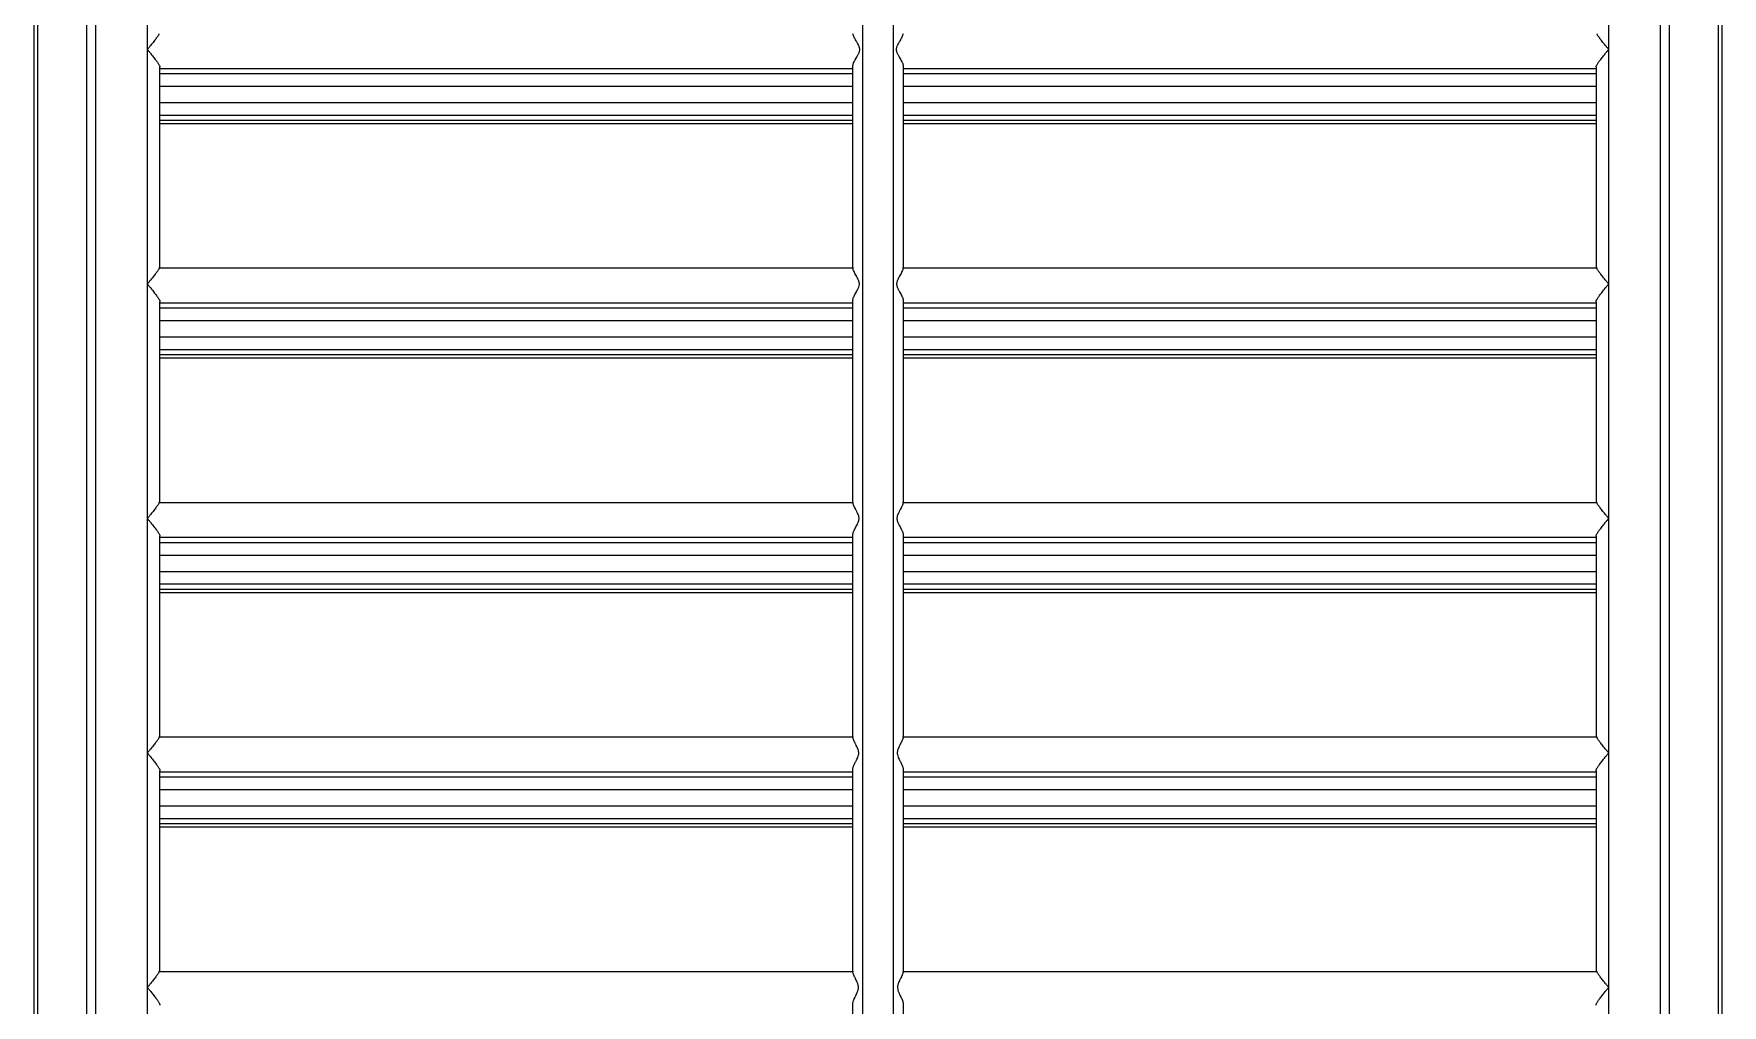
# Model space of a CAD drawing. Header units: millimetres. Extents: x -36 to 4467, y 2 to 3322.
# Drawn here: x 3841.8 to 3908.8, y 1445.1 to 1483.7 of the extents above; entities that cross this region are included whole.
import ezdxf

# ---------------------------------------------------------------- set-up
doc = ezdxf.new("R2010")
doc.units = ezdxf.units.MM

msp = doc.modelspace()

# ---------------------------------------------------------------- linework, layer by layer
for p, q in [((3841.763, 1532.308), (3841.763, 1420.833)), ((3841.91, 1532.314), (3841.91, 1420.835)), ((3908.635, 1420.831), (3908.635, 1532.308)), ((3908.782, 1420.824), (3908.782, 1532.308)), ((3874.673, 1421.176), (3874.673, 1518.017)), ((3875.873, 1518.017), (3875.873, 1421.176)), ((3843.876, 1421.003), (3843.876, 1517.839)), ((3844.23, 1421.003), (3844.23, 1517.839)), ((3906.315, 1517.839), (3906.315, 1421.003)), ((3906.669, 1517.839), (3906.669, 1421.003)), ((3846.273, 1483.034), (3846.273, 1492.334)), ((3904.273, 1492.334), (3904.273, 1483.034)), ((3846.273, 1473.734), (3846.273, 1483.034)), ((3904.273, 1483.034), (3904.273, 1473.734)), ((3846.773, 1474.47), (3846.773, 1482.327)), ((3846.773, 1482.284), (3874.273, 1482.284)), ((3846.773, 1482.081), (3874.273, 1482.081)), ((3874.273, 1474.386), (3874.273, 1482.381)), ((3876.272, 1482.081), (3903.773, 1482.081)), ((3876.273, 1482.381), (3876.273, 1474.386)), ((3876.273, 1482.284), (3903.773, 1482.284)), ((3903.773, 1482.327), (3903.773, 1474.47)), ((3846.773, 1481.582), (3874.273, 1481.582)), ((3876.272, 1481.582), (3903.773, 1481.582)), ((3874.273, 1480.919), (3846.773, 1480.919)), ((3903.773, 1480.919), (3876.272, 1480.919)), ((3874.273, 1480.421), (3846.773, 1480.421)), ((3874.273, 1480.217), (3846.773, 1480.217)), ((3874.273, 1480.089), (3846.773, 1480.089)), ((3903.773, 1480.421), (3876.272, 1480.421)), ((3903.773, 1480.217), (3876.273, 1480.217)), ((3903.773, 1480.089), (3876.273, 1480.089)), ((3846.273, 1464.434), (3846.273, 1473.734)), ((3874.275, 1474.356), (3846.743, 1474.356)), ((3903.802, 1474.356), (3876.27, 1474.356)), ((3904.273, 1473.734), (3904.273, 1464.434)), ((3874.273, 1465.082), (3874.273, 1473.084)), ((3876.273, 1473.084), (3876.273, 1465.082)), ((3846.773, 1465.17), (3846.773, 1473.027)), ((3846.773, 1472.984), (3874.273, 1472.984)), ((3846.773, 1472.781), (3874.273, 1472.781)), ((3876.272, 1472.781), (3903.773, 1472.781)), ((3876.273, 1472.984), (3903.773, 1472.984)), ((3903.773, 1473.027), (3903.773, 1465.17)), ((3846.773, 1472.282), (3874.273, 1472.282)), ((3876.272, 1472.282), (3903.773, 1472.282)), ((3874.273, 1471.619), (3846.773, 1471.619)), ((3874.273, 1471.121), (3846.773, 1471.121)), ((3903.773, 1471.619), (3876.272, 1471.619)), ((3903.773, 1471.121), (3876.272, 1471.121)), ((3874.273, 1470.917), (3846.773, 1470.917)), ((3874.273, 1470.789), (3846.773, 1470.789)), ((3903.773, 1470.917), (3876.273, 1470.917)), ((3903.773, 1470.789), (3876.273, 1470.789)), ((3874.275, 1465.056), (3846.743, 1465.056)), ((3903.802, 1465.056), (3876.271, 1465.056)), ((3846.273, 1455.134), (3846.273, 1464.434)), ((3904.273, 1464.434), (3904.273, 1455.134)), ((3846.773, 1455.87), (3846.773, 1463.727)), ((3846.773, 1463.684), (3874.273, 1463.684)), ((3874.273, 1455.779), (3874.273, 1463.787)), ((3876.273, 1463.787), (3876.273, 1455.779)), ((3876.273, 1463.684), (3903.773, 1463.684)), ((3903.773, 1463.727), (3903.773, 1455.87)), ((3846.773, 1463.481), (3874.273, 1463.481)), ((3876.272, 1463.481), (3903.773, 1463.481)), ((3846.773, 1462.982), (3874.273, 1462.982)), ((3876.272, 1462.982), (3903.773, 1462.982)), ((3874.273, 1462.319), (3846.773, 1462.319)), ((3874.273, 1461.821), (3846.773, 1461.821)), ((3903.773, 1462.319), (3876.272, 1462.319)), ((3903.773, 1461.821), (3876.272, 1461.821)), ((3874.273, 1461.617), (3846.773, 1461.617)), ((3874.273, 1461.489), (3846.773, 1461.489)), ((3903.773, 1461.617), (3876.273, 1461.617)), ((3903.773, 1461.489), (3876.273, 1461.489)), ((3874.274, 1455.756), (3846.743, 1455.756)), ((3903.802, 1455.756), (3876.271, 1455.756)), ((3846.273, 1445.834), (3846.273, 1455.134)), ((3904.273, 1455.134), (3904.273, 1445.834)), ((3846.773, 1446.57), (3846.773, 1454.427)), ((3846.773, 1454.384), (3874.273, 1454.384)), ((3874.273, 1446.475), (3874.273, 1454.491)), ((3876.273, 1454.491), (3876.273, 1446.475)), ((3876.273, 1454.384), (3903.773, 1454.384)), ((3903.773, 1454.427), (3903.773, 1446.57)), ((3846.773, 1454.181), (3874.273, 1454.181)), ((3846.773, 1453.682), (3874.273, 1453.682)), ((3876.272, 1454.181), (3903.773, 1454.181)), ((3876.272, 1453.682), (3903.773, 1453.682)), ((3874.273, 1453.019), (3846.773, 1453.019)), ((3903.773, 1453.019), (3876.272, 1453.019)), ((3874.273, 1452.521), (3846.773, 1452.521)), ((3874.273, 1452.317), (3846.773, 1452.317)), ((3903.773, 1452.521), (3876.272, 1452.521)), ((3903.773, 1452.317), (3876.273, 1452.317)), ((3874.273, 1452.189), (3846.773, 1452.189)), ((3903.773, 1452.189), (3876.273, 1452.189)), ((3874.274, 1446.456), (3846.743, 1446.456)), ((3903.802, 1446.456), (3876.271, 1446.456)), ((3846.273, 1436.534), (3846.273, 1445.834)), ((3904.273, 1445.834), (3904.273, 1436.534)), ((3874.273, 1437.172), (3874.273, 1445.194)), ((3876.273, 1445.194), (3876.273, 1437.172))]:
    msp.add_line(p, q)
for centre, major_axis, ratio, start_param, end_param in [((3846.273, 1474.47), (0.5, 0), 0.674509, 5.937555, 6.283185), ((3904.273, 1474.47), (0.5, 0), 0.674509, 3.141593, 3.487223), ((3874.673, 1474.386), (-0.4, 0), 0.674763, 0, 0.112592), ((3875.873, 1474.386), (0.4, 0), 0.674763, 6.170594, 6.283185), ((3846.273, 1465.17), (0.5, 0), 0.674509, 5.937555, 6.283185), ((3874.673, 1465.082), (0.4, 0), 0.674763, 3.141593, 3.241126), ((3875.873, 1465.082), (-0.4, 0), 0.674763, 3.042059, 3.141593), ((3904.273, 1465.17), (0.5, 0), 0.674509, 3.141593, 3.487223), ((3846.273, 1455.87), (-0.5, 0), 0.674509, 2.795963, 3.141593), ((3874.673, 1455.779), (-0.4, 0), 0.674763, 0, 0.086492), ((3875.873, 1455.779), (0.4, 0), 0.674763, 6.196693, 6.283185), ((3904.273, 1455.87), (0.5, 0), 0.674509, 3.141593, 3.487223), ((3846.273, 1446.57), (-0.5, 0), 0.674509, 2.795963, 3.141593), ((3874.673, 1446.475), (0.4, 0), 0.674762, 3.141593, 3.215058), ((3875.873, 1446.475), (-0.4, 0), 0.674762, 3.068128, 3.141593), ((3904.273, 1446.57), (0.5, 0), 0.674509, 3.141593, 3.487223)]:
    msp.add_ellipse(centre, major_axis=major_axis, ratio=ratio, start_param=start_param, end_param=end_param)
for points in [[(3846.743, 1483.656), (3846.737, 1483.645), (3846.724, 1483.621), (3846.698, 1483.58), (3846.665, 1483.533), (3846.626, 1483.479), (3846.58, 1483.418), (3846.529, 1483.351), (3846.471, 1483.279), (3846.408, 1483.201), (3846.341, 1483.118), (3846.296, 1483.062), (3846.273, 1483.034)], [(3904.273, 1483.034), (3904.25, 1483.062), (3904.204, 1483.118), (3904.137, 1483.201), (3904.074, 1483.279), (3904.016, 1483.351), (3903.965, 1483.418), (3903.919, 1483.479), (3903.88, 1483.533), (3903.847, 1483.58), (3903.821, 1483.621), (3903.808, 1483.645), (3903.802, 1483.656)], [(3846.273, 1483.034), (3846.295, 1483.006), (3846.341, 1482.95), (3846.41, 1482.865), (3846.476, 1482.783), (3846.535, 1482.708), (3846.588, 1482.64), (3846.634, 1482.578), (3846.673, 1482.524), (3846.705, 1482.476), (3846.73, 1482.435), (3846.75, 1482.4), (3846.763, 1482.371), (3846.771, 1482.346), (3846.773, 1482.333), (3846.773, 1482.327)], [(3903.773, 1482.327), (3903.773, 1482.333), (3903.774, 1482.346), (3903.782, 1482.37), (3903.795, 1482.4), (3903.814, 1482.435), (3903.84, 1482.476), (3903.872, 1482.524), (3903.911, 1482.578), (3903.957, 1482.639), (3904.01, 1482.708), (3904.069, 1482.783), (3904.135, 1482.865), (3904.204, 1482.95), (3904.25, 1483.006), (3904.273, 1483.034)], [(3846.743, 1474.356), (3846.737, 1474.345), (3846.724, 1474.321), (3846.698, 1474.28), (3846.665, 1474.233), (3846.626, 1474.179), (3846.58, 1474.118), (3846.529, 1474.051), (3846.471, 1473.979), (3846.408, 1473.901), (3846.341, 1473.818), (3846.296, 1473.762), (3846.273, 1473.734)], [(3846.273, 1473.734), (3846.295, 1473.706), (3846.341, 1473.65), (3846.41, 1473.565), (3846.476, 1473.483), (3846.535, 1473.408), (3846.588, 1473.34), (3846.634, 1473.278), (3846.673, 1473.224), (3846.705, 1473.176), (3846.73, 1473.135), (3846.75, 1473.1), (3846.763, 1473.071), (3846.771, 1473.046), (3846.773, 1473.033), (3846.773, 1473.027)], [(3903.773, 1473.027), (3903.773, 1473.033), (3903.774, 1473.046), (3903.782, 1473.07), (3903.795, 1473.1), (3903.814, 1473.135), (3903.84, 1473.176), (3903.872, 1473.224), (3903.911, 1473.278), (3903.957, 1473.339), (3904.01, 1473.408), (3904.069, 1473.483), (3904.135, 1473.565), (3904.204, 1473.65), (3904.25, 1473.706), (3904.273, 1473.734)], [(3904.273, 1473.734), (3904.25, 1473.762), (3904.204, 1473.818), (3904.137, 1473.901), (3904.074, 1473.979), (3904.016, 1474.051), (3903.965, 1474.118), (3903.919, 1474.179), (3903.88, 1474.233), (3903.847, 1474.28), (3903.821, 1474.321), (3903.808, 1474.345), (3903.802, 1474.356)], [(3846.743, 1465.056), (3846.737, 1465.045), (3846.724, 1465.021), (3846.698, 1464.98), (3846.665, 1464.933), (3846.626, 1464.879), (3846.58, 1464.818), (3846.529, 1464.751), (3846.471, 1464.679), (3846.408, 1464.601), (3846.341, 1464.518), (3846.296, 1464.462), (3846.273, 1464.434)], [(3904.273, 1464.434), (3904.25, 1464.462), (3904.204, 1464.518), (3904.137, 1464.601), (3904.074, 1464.679), (3904.016, 1464.751), (3903.965, 1464.818), (3903.919, 1464.879), (3903.88, 1464.933), (3903.847, 1464.98), (3903.821, 1465.021), (3903.808, 1465.045), (3903.802, 1465.056)], [(3846.273, 1464.434), (3846.295, 1464.406), (3846.341, 1464.35), (3846.41, 1464.265), (3846.476, 1464.183), (3846.535, 1464.108), (3846.588, 1464.04), (3846.634, 1463.978), (3846.673, 1463.924), (3846.705, 1463.876), (3846.73, 1463.835), (3846.75, 1463.8), (3846.763, 1463.771), (3846.771, 1463.746), (3846.773, 1463.733), (3846.773, 1463.727)], [(3903.773, 1463.727), (3903.773, 1463.733), (3903.774, 1463.746), (3903.782, 1463.77), (3903.795, 1463.8), (3903.814, 1463.835), (3903.84, 1463.876), (3903.872, 1463.924), (3903.911, 1463.978), (3903.957, 1464.039), (3904.01, 1464.108), (3904.069, 1464.183), (3904.135, 1464.265), (3904.204, 1464.35), (3904.25, 1464.406), (3904.273, 1464.434)], [(3846.743, 1455.756), (3846.737, 1455.745), (3846.724, 1455.721), (3846.698, 1455.68), (3846.665, 1455.633), (3846.626, 1455.579), (3846.58, 1455.518), (3846.529, 1455.451), (3846.471, 1455.379), (3846.408, 1455.301), (3846.341, 1455.218), (3846.296, 1455.162), (3846.273, 1455.134)], [(3904.273, 1455.134), (3904.25, 1455.162), (3904.204, 1455.218), (3904.137, 1455.301), (3904.074, 1455.379), (3904.016, 1455.451), (3903.965, 1455.518), (3903.919, 1455.579), (3903.88, 1455.633), (3903.847, 1455.68), (3903.821, 1455.721), (3903.808, 1455.745), (3903.802, 1455.756)], [(3846.273, 1455.134), (3846.295, 1455.106), (3846.341, 1455.05), (3846.41, 1454.965), (3846.476, 1454.883), (3846.535, 1454.808), (3846.588, 1454.74), (3846.634, 1454.678), (3846.673, 1454.624), (3846.705, 1454.576), (3846.73, 1454.535), (3846.75, 1454.5), (3846.763, 1454.471), (3846.771, 1454.446), (3846.773, 1454.433), (3846.773, 1454.427)], [(3903.773, 1454.427), (3903.773, 1454.433), (3903.774, 1454.446), (3903.782, 1454.47), (3903.795, 1454.5), (3903.814, 1454.535), (3903.84, 1454.576), (3903.872, 1454.624), (3903.911, 1454.678), (3903.957, 1454.739), (3904.01, 1454.808), (3904.069, 1454.883), (3904.135, 1454.965), (3904.204, 1455.05), (3904.25, 1455.106), (3904.273, 1455.134)], [(3846.743, 1446.456), (3846.737, 1446.445), (3846.724, 1446.421), (3846.698, 1446.38), (3846.665, 1446.333), (3846.626, 1446.279), (3846.58, 1446.218), (3846.529, 1446.151), (3846.471, 1446.079), (3846.408, 1446.001), (3846.341, 1445.918), (3846.296, 1445.862), (3846.273, 1445.834)], [(3904.273, 1445.834), (3904.25, 1445.862), (3904.204, 1445.918), (3904.137, 1446.001), (3904.074, 1446.079), (3904.016, 1446.151), (3903.965, 1446.218), (3903.919, 1446.279), (3903.88, 1446.333), (3903.847, 1446.38), (3903.821, 1446.421), (3903.808, 1446.445), (3903.802, 1446.456)], [(3846.273, 1445.834), (3846.295, 1445.806), (3846.341, 1445.75), (3846.41, 1445.665), (3846.476, 1445.583), (3846.535, 1445.508), (3846.588, 1445.44), (3846.634, 1445.378), (3846.673, 1445.324), (3846.705, 1445.276), (3846.73, 1445.235), (3846.75, 1445.2), (3846.763, 1445.171), (3846.771, 1445.146), (3846.773, 1445.133), (3846.773, 1445.127)], [(3903.773, 1445.127), (3903.773, 1445.133), (3903.774, 1445.146), (3903.782, 1445.17), (3903.795, 1445.2), (3903.814, 1445.235), (3903.84, 1445.276), (3903.872, 1445.324), (3903.911, 1445.378), (3903.957, 1445.439), (3904.01, 1445.508), (3904.069, 1445.583), (3904.135, 1445.665), (3904.204, 1445.75), (3904.25, 1445.806), (3904.273, 1445.834)]]:
    msp.add_open_spline(points, degree=3)
for points, knots in [([(3874.273, 1482.381), (3874.273, 1482.399), (3874.276, 1482.417), (3874.285, 1482.448), (3874.288, 1482.458), (3874.296, 1482.48), (3874.301, 1482.491), (3874.316, 1482.526), (3874.328, 1482.55), (3874.347, 1482.587), (3874.354, 1482.6), (3874.368, 1482.625), (3874.375, 1482.638), (3874.397, 1482.678), (3874.413, 1482.705), (3874.444, 1482.76), (3874.46, 1482.788), (3874.483, 1482.831), (3874.491, 1482.846), (3874.506, 1482.876), (3874.513, 1482.891), (3874.526, 1482.922), (3874.532, 1482.938), (3874.541, 1482.971), (3874.545, 1482.987), (3874.548, 1483.013), (3874.549, 1483.021), (3874.549, 1483.039), (3874.549, 1483.047), (3874.546, 1483.073), (3874.543, 1483.089), (3874.537, 1483.114), (3874.534, 1483.122), (3874.528, 1483.139), (3874.525, 1483.146), (3874.516, 1483.17), (3874.509, 1483.185), (3874.488, 1483.23), (3874.472, 1483.259), (3874.448, 1483.302), (3874.44, 1483.316), (3874.424, 1483.344), (3874.416, 1483.357), (3874.393, 1483.398), (3874.378, 1483.424), (3874.35, 1483.475), (3874.337, 1483.5), (3874.319, 1483.537), (3874.313, 1483.549), (3874.303, 1483.572), (3874.298, 1483.583), (3874.286, 1483.616), (3874.279, 1483.636), (3874.276, 1483.656)], [0, 0, 0, 0, 0.0625, 0.0625, 0.09375, 0.09375, 0.125, 0.125, 0.1875, 0.1875, 0.21875, 0.21875, 0.25, 0.25, 0.3125, 0.3125, 0.375, 0.375, 0.40625, 0.40625, 0.4375, 0.4375, 0.46875, 0.46875, 0.5, 0.5, 0.515625, 0.515625, 0.53125, 0.53125, 0.5625, 0.5625, 0.578125, 0.578125, 0.59375, 0.59375, 0.625, 0.625, 0.6875, 0.6875, 0.71875, 0.71875, 0.75, 0.75, 0.8125, 0.8125, 0.875, 0.875, 0.90625, 0.90625, 0.9375, 0.9375, 1, 1, 1, 1]), ([(3876.269, 1483.656), (3876.266, 1483.636), (3876.259, 1483.616), (3876.243, 1483.572), (3876.232, 1483.549), (3876.208, 1483.5), (3876.195, 1483.475), (3876.167, 1483.424), (3876.152, 1483.398), (3876.128, 1483.357), (3876.121, 1483.343), (3876.105, 1483.315), (3876.097, 1483.301), (3876.073, 1483.258), (3876.057, 1483.229), (3876.035, 1483.184), (3876.029, 1483.169), (3876.016, 1483.137), (3876.01, 1483.121), (3876.004, 1483.097), (3876.002, 1483.088), (3875.999, 1483.071), (3875.998, 1483.063), (3875.996, 1483.037), (3875.996, 1483.02), (3875.999, 1482.995), (3876.001, 1482.987), (3876.004, 1482.97), (3876.007, 1482.962), (3876.014, 1482.937), (3876.02, 1482.921), (3876.033, 1482.89), (3876.04, 1482.875), (3876.054, 1482.845), (3876.062, 1482.831), (3876.077, 1482.802), (3876.085, 1482.787), (3876.101, 1482.759), (3876.109, 1482.745), (3876.133, 1482.704), (3876.148, 1482.677), (3876.177, 1482.625), (3876.191, 1482.6), (3876.211, 1482.563), (3876.217, 1482.55), (3876.229, 1482.526), (3876.234, 1482.514), (3876.249, 1482.48), (3876.257, 1482.458), (3876.266, 1482.428), (3876.269, 1482.418), (3876.272, 1482.399), (3876.273, 1482.39), (3876.273, 1482.381)], [0, 0, 0, 0, 0.0625, 0.0625, 0.125, 0.125, 0.1875, 0.1875, 0.25, 0.25, 0.28125, 0.28125, 0.3125, 0.3125, 0.375, 0.375, 0.40625, 0.40625, 0.4375, 0.4375, 0.453125, 0.453125, 0.46875, 0.46875, 0.5, 0.5, 0.515625, 0.515625, 0.53125, 0.53125, 0.5625, 0.5625, 0.59375, 0.59375, 0.625, 0.625, 0.65625, 0.65625, 0.6875, 0.6875, 0.75, 0.75, 0.8125, 0.8125, 0.84375, 0.84375, 0.875, 0.875, 0.9375, 0.9375, 0.96875, 0.96875, 1, 1, 1, 1]), ([(3874.273, 1473.084), (3874.273, 1473.102), (3874.276, 1473.12), (3874.287, 1473.161), (3874.295, 1473.182), (3874.31, 1473.217), (3874.315, 1473.229), (3874.326, 1473.253), (3874.332, 1473.265), (3874.351, 1473.302), (3874.365, 1473.328), (3874.393, 1473.38), (3874.408, 1473.407), (3874.439, 1473.463), (3874.454, 1473.491), (3874.476, 1473.535), (3874.483, 1473.549), (3874.496, 1473.579), (3874.503, 1473.595), (3874.52, 1473.642), (3874.53, 1473.674), (3874.533, 1473.717), (3874.534, 1473.725), (3874.534, 1473.742), (3874.534, 1473.751), (3874.531, 1473.776), (3874.528, 1473.792), (3874.522, 1473.817), (3874.52, 1473.825), (3874.515, 1473.841), (3874.512, 1473.849), (3874.503, 1473.872), (3874.497, 1473.888), (3874.477, 1473.933), (3874.462, 1473.962), (3874.439, 1474.004), (3874.432, 1474.018), (3874.417, 1474.046), (3874.409, 1474.059), (3874.387, 1474.1), (3874.373, 1474.126), (3874.346, 1474.177), (3874.333, 1474.202), (3874.31, 1474.249), (3874.3, 1474.273), (3874.284, 1474.316), (3874.278, 1474.337), (3874.275, 1474.356)], [0, 0, 0, 0, 0.0625, 0.0625, 0.125, 0.125, 0.15625, 0.15625, 0.1875, 0.1875, 0.25, 0.25, 0.3125, 0.3125, 0.375, 0.375, 0.40625, 0.40625, 0.4375, 0.4375, 0.5, 0.5, 0.515625, 0.515625, 0.53125, 0.53125, 0.5625, 0.5625, 0.578125, 0.578125, 0.59375, 0.59375, 0.625, 0.625, 0.6875, 0.6875, 0.71875, 0.71875, 0.75, 0.75, 0.8125, 0.8125, 0.875, 0.875, 0.9375, 0.9375, 1, 1, 1, 1]), ([(3876.27, 1474.356), (3876.267, 1474.337), (3876.261, 1474.316), (3876.245, 1474.273), (3876.235, 1474.25), (3876.212, 1474.202), (3876.199, 1474.177), (3876.172, 1474.126), (3876.158, 1474.099), (3876.136, 1474.059), (3876.128, 1474.045), (3876.113, 1474.018), (3876.105, 1474.003), (3876.083, 1473.961), (3876.068, 1473.932), (3876.048, 1473.886), (3876.041, 1473.871), (3876.03, 1473.839), (3876.024, 1473.823), (3876.016, 1473.791), (3876.014, 1473.774), (3876.011, 1473.749), (3876.011, 1473.74), (3876.011, 1473.723), (3876.012, 1473.715), (3876.014, 1473.69), (3876.017, 1473.673), (3876.024, 1473.649), (3876.026, 1473.641), (3876.031, 1473.625), (3876.034, 1473.617), (3876.043, 1473.593), (3876.049, 1473.578), (3876.063, 1473.548), (3876.07, 1473.534), (3876.085, 1473.505), (3876.092, 1473.49), (3876.107, 1473.462), (3876.115, 1473.448), (3876.137, 1473.407), (3876.152, 1473.38), (3876.18, 1473.328), (3876.194, 1473.302), (3876.213, 1473.265), (3876.219, 1473.253), (3876.23, 1473.229), (3876.235, 1473.217), (3876.25, 1473.183), (3876.258, 1473.161), (3876.266, 1473.131), (3876.269, 1473.121), (3876.272, 1473.102), (3876.273, 1473.093), (3876.273, 1473.084)], [0, 0, 0, 0, 0.0625, 0.0625, 0.125, 0.125, 0.1875, 0.1875, 0.25, 0.25, 0.28125, 0.28125, 0.3125, 0.3125, 0.375, 0.375, 0.40625, 0.40625, 0.4375, 0.4375, 0.46875, 0.46875, 0.484375, 0.484375, 0.5, 0.5, 0.53125, 0.53125, 0.546875, 0.546875, 0.5625, 0.5625, 0.59375, 0.59375, 0.625, 0.625, 0.65625, 0.65625, 0.6875, 0.6875, 0.75, 0.75, 0.8125, 0.8125, 0.84375, 0.84375, 0.875, 0.875, 0.9375, 0.9375, 0.96875, 0.96875, 1, 1, 1, 1]), ([(3874.273, 1463.787), (3874.273, 1463.805), (3874.276, 1463.823), (3874.286, 1463.864), (3874.294, 1463.885), (3874.308, 1463.92), (3874.314, 1463.932), (3874.324, 1463.955), (3874.33, 1463.967), (3874.348, 1464.004), (3874.362, 1464.03), (3874.389, 1464.082), (3874.404, 1464.109), (3874.432, 1464.165), (3874.447, 1464.193), (3874.468, 1464.236), (3874.474, 1464.251), (3874.487, 1464.281), (3874.493, 1464.297), (3874.501, 1464.32), (3874.503, 1464.328), (3874.508, 1464.344), (3874.51, 1464.352), (3874.516, 1464.376), (3874.518, 1464.393), (3874.52, 1464.418), (3874.521, 1464.426), (3874.521, 1464.443), (3874.52, 1464.452), (3874.518, 1464.477), (3874.515, 1464.493), (3874.508, 1464.526), (3874.503, 1464.542), (3874.493, 1464.573), (3874.486, 1464.588), (3874.467, 1464.634), (3874.453, 1464.663), (3874.432, 1464.705), (3874.425, 1464.719), (3874.41, 1464.747), (3874.403, 1464.76), (3874.381, 1464.801), (3874.367, 1464.827), (3874.341, 1464.878), (3874.329, 1464.902), (3874.313, 1464.938), (3874.308, 1464.95), (3874.298, 1464.973), (3874.294, 1464.984), (3874.283, 1465.017), (3874.277, 1465.037), (3874.275, 1465.056)], [0, 0, 0, 0, 0.0625, 0.0625, 0.125, 0.125, 0.15625, 0.15625, 0.1875, 0.1875, 0.25, 0.25, 0.3125, 0.3125, 0.375, 0.375, 0.40625, 0.40625, 0.4375, 0.4375, 0.453125, 0.453125, 0.46875, 0.46875, 0.5, 0.5, 0.515625, 0.515625, 0.53125, 0.53125, 0.5625, 0.5625, 0.59375, 0.59375, 0.625, 0.625, 0.6875, 0.6875, 0.71875, 0.71875, 0.75, 0.75, 0.8125, 0.8125, 0.875, 0.875, 0.90625, 0.90625, 0.9375, 0.9375, 1, 1, 1, 1]), ([(3876.271, 1465.056), (3876.268, 1465.037), (3876.262, 1465.017), (3876.247, 1464.974), (3876.238, 1464.951), (3876.222, 1464.915), (3876.216, 1464.903), (3876.204, 1464.878), (3876.197, 1464.866), (3876.178, 1464.828), (3876.164, 1464.801), (3876.143, 1464.761), (3876.135, 1464.748), (3876.121, 1464.72), (3876.114, 1464.706), (3876.092, 1464.663), (3876.078, 1464.634), (3876.059, 1464.589), (3876.053, 1464.574), (3876.042, 1464.542), (3876.037, 1464.526), (3876.03, 1464.494), (3876.027, 1464.478), (3876.025, 1464.452), (3876.025, 1464.444), (3876.024, 1464.427), (3876.025, 1464.419), (3876.027, 1464.394), (3876.029, 1464.377), (3876.037, 1464.345), (3876.041, 1464.329), (3876.057, 1464.282), (3876.07, 1464.252), (3876.091, 1464.208), (3876.098, 1464.194), (3876.112, 1464.165), (3876.12, 1464.151), (3876.141, 1464.11), (3876.156, 1464.083), (3876.183, 1464.031), (3876.196, 1464.005), (3876.214, 1463.968), (3876.22, 1463.956), (3876.231, 1463.932), (3876.236, 1463.92), (3876.251, 1463.886), (3876.258, 1463.864), (3876.267, 1463.834), (3876.269, 1463.824), (3876.272, 1463.805), (3876.273, 1463.796), (3876.273, 1463.787)], [0, 0, 0, 0, 0.0625, 0.0625, 0.125, 0.125, 0.15625, 0.15625, 0.1875, 0.1875, 0.25, 0.25, 0.28125, 0.28125, 0.3125, 0.3125, 0.375, 0.375, 0.40625, 0.40625, 0.4375, 0.4375, 0.46875, 0.46875, 0.484375, 0.484375, 0.5, 0.5, 0.53125, 0.53125, 0.5625, 0.5625, 0.625, 0.625, 0.65625, 0.65625, 0.6875, 0.6875, 0.75, 0.75, 0.8125, 0.8125, 0.84375, 0.84375, 0.875, 0.875, 0.9375, 0.9375, 0.96875, 0.96875, 1, 1, 1, 1]), ([(3874.273, 1454.491), (3874.273, 1454.508), (3874.276, 1454.527), (3874.286, 1454.567), (3874.294, 1454.588), (3874.307, 1454.623), (3874.312, 1454.635), (3874.323, 1454.658), (3874.329, 1454.67), (3874.346, 1454.707), (3874.359, 1454.733), (3874.379, 1454.772), (3874.385, 1454.785), (3874.399, 1454.812), (3874.406, 1454.826), (3874.427, 1454.867), (3874.441, 1454.895), (3874.467, 1454.953), (3874.479, 1454.983), (3874.494, 1455.03), (3874.498, 1455.046), (3874.504, 1455.079), (3874.507, 1455.095), (3874.509, 1455.128), (3874.509, 1455.145), (3874.506, 1455.178), (3874.504, 1455.195), (3874.497, 1455.227), (3874.492, 1455.243), (3874.482, 1455.274), (3874.477, 1455.29), (3874.458, 1455.335), (3874.445, 1455.364), (3874.418, 1455.42), (3874.404, 1455.448), (3874.383, 1455.488), (3874.376, 1455.502), (3874.363, 1455.528), (3874.356, 1455.541), (3874.338, 1455.579), (3874.326, 1455.603), (3874.31, 1455.639), (3874.305, 1455.65), (3874.296, 1455.673), (3874.292, 1455.684), (3874.282, 1455.717), (3874.276, 1455.737), (3874.274, 1455.756)], [0, 0, 0, 0, 0.0625, 0.0625, 0.125, 0.125, 0.15625, 0.15625, 0.1875, 0.1875, 0.25, 0.25, 0.28125, 0.28125, 0.3125, 0.3125, 0.375, 0.375, 0.4375, 0.4375, 0.46875, 0.46875, 0.5, 0.5, 0.53125, 0.53125, 0.5625, 0.5625, 0.59375, 0.59375, 0.625, 0.625, 0.6875, 0.6875, 0.75, 0.75, 0.78125, 0.78125, 0.8125, 0.8125, 0.875, 0.875, 0.90625, 0.90625, 0.9375, 0.9375, 1, 1, 1, 1]), ([(3876.271, 1455.756), (3876.269, 1455.737), (3876.264, 1455.717), (3876.249, 1455.674), (3876.241, 1455.652), (3876.225, 1455.616), (3876.219, 1455.604), (3876.208, 1455.579), (3876.202, 1455.567), (3876.183, 1455.529), (3876.17, 1455.503), (3876.149, 1455.463), (3876.142, 1455.449), (3876.128, 1455.422), (3876.121, 1455.408), (3876.101, 1455.365), (3876.087, 1455.336), (3876.069, 1455.291), (3876.064, 1455.276), (3876.053, 1455.245), (3876.049, 1455.229), (3876.042, 1455.197), (3876.039, 1455.18), (3876.037, 1455.156), (3876.037, 1455.147), (3876.037, 1455.13), (3876.037, 1455.122), (3876.039, 1455.081), (3876.046, 1455.048), (3876.066, 1454.985), (3876.078, 1454.955), (3876.104, 1454.897), (3876.117, 1454.869), (3876.138, 1454.827), (3876.145, 1454.813), (3876.159, 1454.786), (3876.166, 1454.773), (3876.186, 1454.734), (3876.198, 1454.708), (3876.216, 1454.671), (3876.222, 1454.659), (3876.232, 1454.635), (3876.237, 1454.624), (3876.251, 1454.589), (3876.259, 1454.568), (3876.267, 1454.537), (3876.269, 1454.527), (3876.272, 1454.508), (3876.273, 1454.499), (3876.273, 1454.491)], [0, 0, 0, 0, 0.0625, 0.0625, 0.125, 0.125, 0.15625, 0.15625, 0.1875, 0.1875, 0.25, 0.25, 0.28125, 0.28125, 0.3125, 0.3125, 0.375, 0.375, 0.40625, 0.40625, 0.4375, 0.4375, 0.46875, 0.46875, 0.484375, 0.484375, 0.5, 0.5, 0.5625, 0.5625, 0.625, 0.625, 0.6875, 0.6875, 0.71875, 0.71875, 0.75, 0.75, 0.8125, 0.8125, 0.84375, 0.84375, 0.875, 0.875, 0.9375, 0.9375, 0.96875, 0.96875, 1, 1, 1, 1]), ([(3874.273, 1445.194), (3874.273, 1445.211), (3874.276, 1445.23), (3874.286, 1445.27), (3874.293, 1445.292), (3874.306, 1445.326), (3874.311, 1445.338), (3874.321, 1445.361), (3874.327, 1445.373), (3874.344, 1445.41), (3874.356, 1445.436), (3874.375, 1445.475), (3874.382, 1445.488), (3874.395, 1445.515), (3874.402, 1445.529), (3874.422, 1445.57), (3874.435, 1445.598), (3874.459, 1445.656), (3874.471, 1445.686), (3874.482, 1445.725), (3874.484, 1445.733), (3874.488, 1445.749), (3874.49, 1445.757), (3874.494, 1445.781), (3874.496, 1445.798), (3874.498, 1445.83), (3874.498, 1445.847), (3874.496, 1445.871), (3874.495, 1445.88), (3874.492, 1445.896), (3874.488, 1445.921), (3874.482, 1445.944), (3874.472, 1445.975), (3874.467, 1445.991), (3874.45, 1446.036), (3874.437, 1446.065), (3874.411, 1446.122), (3874.398, 1446.149), (3874.378, 1446.189), (3874.371, 1446.202), (3874.358, 1446.229), (3874.352, 1446.242), (3874.334, 1446.28), (3874.323, 1446.304), (3874.308, 1446.339), (3874.303, 1446.351), (3874.294, 1446.374), (3874.291, 1446.385), (3874.28, 1446.417), (3874.276, 1446.437), (3874.274, 1446.456)], [0, 0, 0, 0, 0.0625, 0.0625, 0.125, 0.125, 0.15625, 0.15625, 0.1875, 0.1875, 0.25, 0.25, 0.28125, 0.28125, 0.3125, 0.3125, 0.375, 0.375, 0.4375, 0.4375, 0.453125, 0.453125, 0.46875, 0.46875, 0.5, 0.5, 0.53125, 0.53125, 0.546875, 0.546875, 0.5625, 0.59375, 0.59375, 0.625, 0.625, 0.6875, 0.6875, 0.75, 0.75, 0.78125, 0.78125, 0.8125, 0.8125, 0.875, 0.875, 0.90625, 0.90625, 0.9375, 0.9375, 1, 1, 1, 1]), ([(3876.271, 1446.456), (3876.269, 1446.437), (3876.265, 1446.417), (3876.252, 1446.375), (3876.243, 1446.352), (3876.228, 1446.317), (3876.223, 1446.305), (3876.211, 1446.28), (3876.206, 1446.268), (3876.188, 1446.23), (3876.175, 1446.204), (3876.155, 1446.164), (3876.149, 1446.151), (3876.135, 1446.123), (3876.128, 1446.109), (3876.109, 1446.067), (3876.096, 1446.038), (3876.079, 1445.993), (3876.073, 1445.978), (3876.064, 1445.947), (3876.06, 1445.931), (3876.053, 1445.899), (3876.05, 1445.883), (3876.048, 1445.858), (3876.048, 1445.85), (3876.048, 1445.833), (3876.048, 1445.825), (3876.05, 1445.784), (3876.056, 1445.751), (3876.069, 1445.704), (3876.074, 1445.689), (3876.085, 1445.658), (3876.091, 1445.644), (3876.109, 1445.6), (3876.123, 1445.571), (3876.149, 1445.516), (3876.163, 1445.489), (3876.188, 1445.436), (3876.201, 1445.411), (3876.223, 1445.362), (3876.234, 1445.338), (3876.247, 1445.304), (3876.251, 1445.293), (3876.259, 1445.271), (3876.262, 1445.26), (3876.27, 1445.23), (3876.273, 1445.211), (3876.273, 1445.194)], [0, 0, 0, 0, 0.0625, 0.0625, 0.125, 0.125, 0.15625, 0.15625, 0.1875, 0.1875, 0.25, 0.25, 0.28125, 0.28125, 0.3125, 0.3125, 0.375, 0.375, 0.40625, 0.40625, 0.4375, 0.4375, 0.46875, 0.46875, 0.484375, 0.484375, 0.5, 0.5, 0.5625, 0.5625, 0.59375, 0.59375, 0.625, 0.625, 0.6875, 0.6875, 0.75, 0.75, 0.8125, 0.8125, 0.875, 0.875, 0.90625, 0.90625, 0.9375, 0.9375, 1, 1, 1, 1])]:
    msp.add_open_spline(points, degree=3, knots=knots)

doc.saveas('drawing.dxf')
